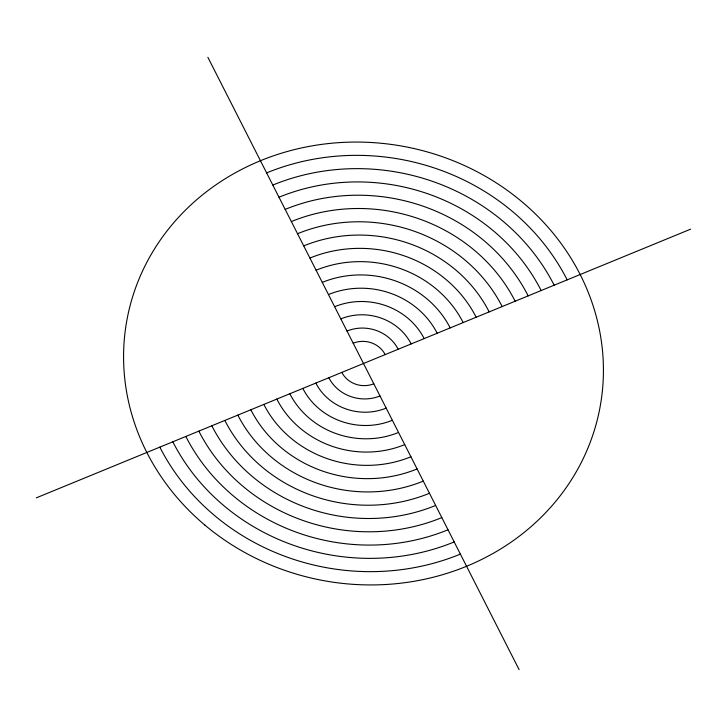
<?xml version="1.0" encoding="UTF-8"?>
<svg xmlns="http://www.w3.org/2000/svg" width="727" height="727" viewBox="0 0 727 727"><rect width="100%" height="100%" fill="white"/><g stroke="black" fill="none" stroke-linecap="round" stroke-linejoin="round"><path stroke-width="1.09" d="M36.35 497.841L690.65 229.159M207.886 57.324L519.114 669.676M398.541 432.447A81.787 75.063 10.4 0 1 289.837 393.752M328.459 294.553A81.787 75.063 10.4 0 1 437.163 333.248M386.173 408.111A52.917 48.564 10.4 0 1 315.836 383.074M340.827 318.889A52.917 48.564 10.4 0 1 411.164 343.926M373.805 383.774A24.055 22.074 10.4 0 1 341.835 372.397M353.195 343.226A24.055 22.074 10.4 0 1 385.165 354.603M379.994 395.942A38.486 35.323 10.4 0 1 328.831 377.74M347.006 331.058A38.486 35.323 10.4 0 1 398.169 349.26M392.353 420.279A67.357 61.813 10.4 0 1 302.832 388.409M334.647 306.721A67.357 61.813 10.4 0 1 424.168 338.591M429.457 493.279A153.951 141.292 10.4 0 1 224.834 420.442M297.543 233.721A153.951 141.292 10.4 0 1 502.166 306.558M460.373 554.11A226.115 207.513 10.4 0 1 159.831 447.132M266.627 172.89A226.115 207.513 10.4 0 1 567.169 279.868M454.193 541.942A211.684 194.273 10.4 0 1 172.835 441.798M272.807 185.058A211.684 194.273 10.4 0 1 554.165 285.202M448.014 529.774A197.244 181.023 10.4 0 1 185.83 436.454M278.986 197.226A197.244 181.023 10.4 0 1 541.17 290.546M441.825 517.606A182.813 167.783 10.4 0 1 198.834 431.12M285.175 209.394A182.813 167.783 10.4 0 1 528.166 295.88M435.646 505.438A168.382 154.533 10.4 0 1 211.839 425.786M291.354 221.562A168.382 154.533 10.4 0 1 515.161 301.214M423.278 481.11A139.52 128.043 10.4 0 1 237.838 415.108M303.722 245.89A139.52 128.043 10.4 0 1 489.162 311.892M417.089 468.942A125.08 114.793 10.4 0 1 250.833 409.764M309.911 258.058A125.08 114.793 10.4 0 1 476.167 317.236M410.909 456.774A110.649 101.553 10.4 0 1 263.837 404.43M316.091 270.226A110.649 101.553 10.4 0 1 463.163 322.57M404.721 444.606A96.218 88.303 10.4 0 1 276.833 399.087M322.279 282.394A96.218 88.303 10.4 0 1 450.167 327.913M204.896 525.112A240.546 220.763 10.4 0 0 598.712 413.79A240.546 220.763 10.4 0 0 286.892 151.598A240.546 220.763 10.4 0 0 204.896 525.112"/></g></svg>
